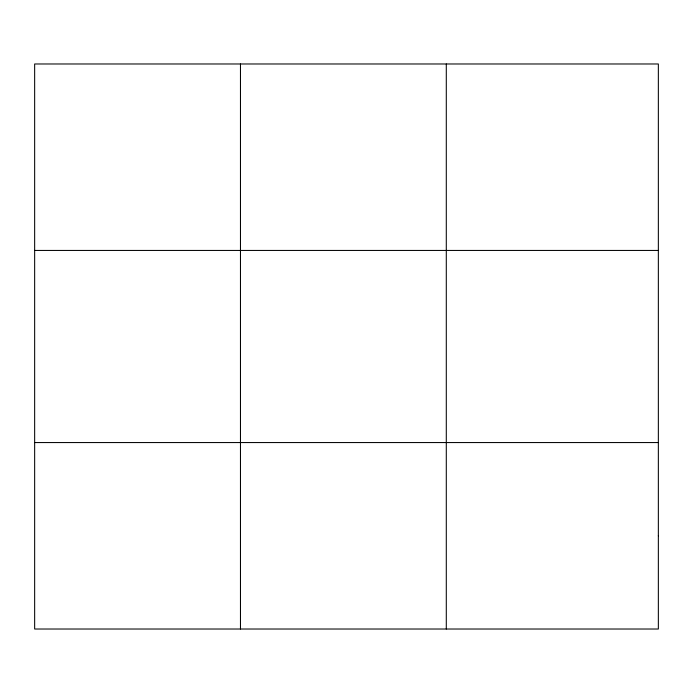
<?xml version="1.0" encoding="UTF-8"?>
<svg xmlns="http://www.w3.org/2000/svg" width="693" height="693" viewBox="0 0 693 693"><rect width="100%" height="100%" fill="white"/><g stroke="black" fill="none" stroke-linecap="round" stroke-linejoin="round"><path stroke-width="1.04" d="M240.471 629.019L240.471 63.981M446.292 629.019L446.292 63.981M34.65 250.442L658.35 250.442M34.65 442.558L658.35 442.558M658.35 535.784L658.35 629.019L34.65 629.019L34.65 63.981L658.35 63.981L658.35 535.784"/></g></svg>
